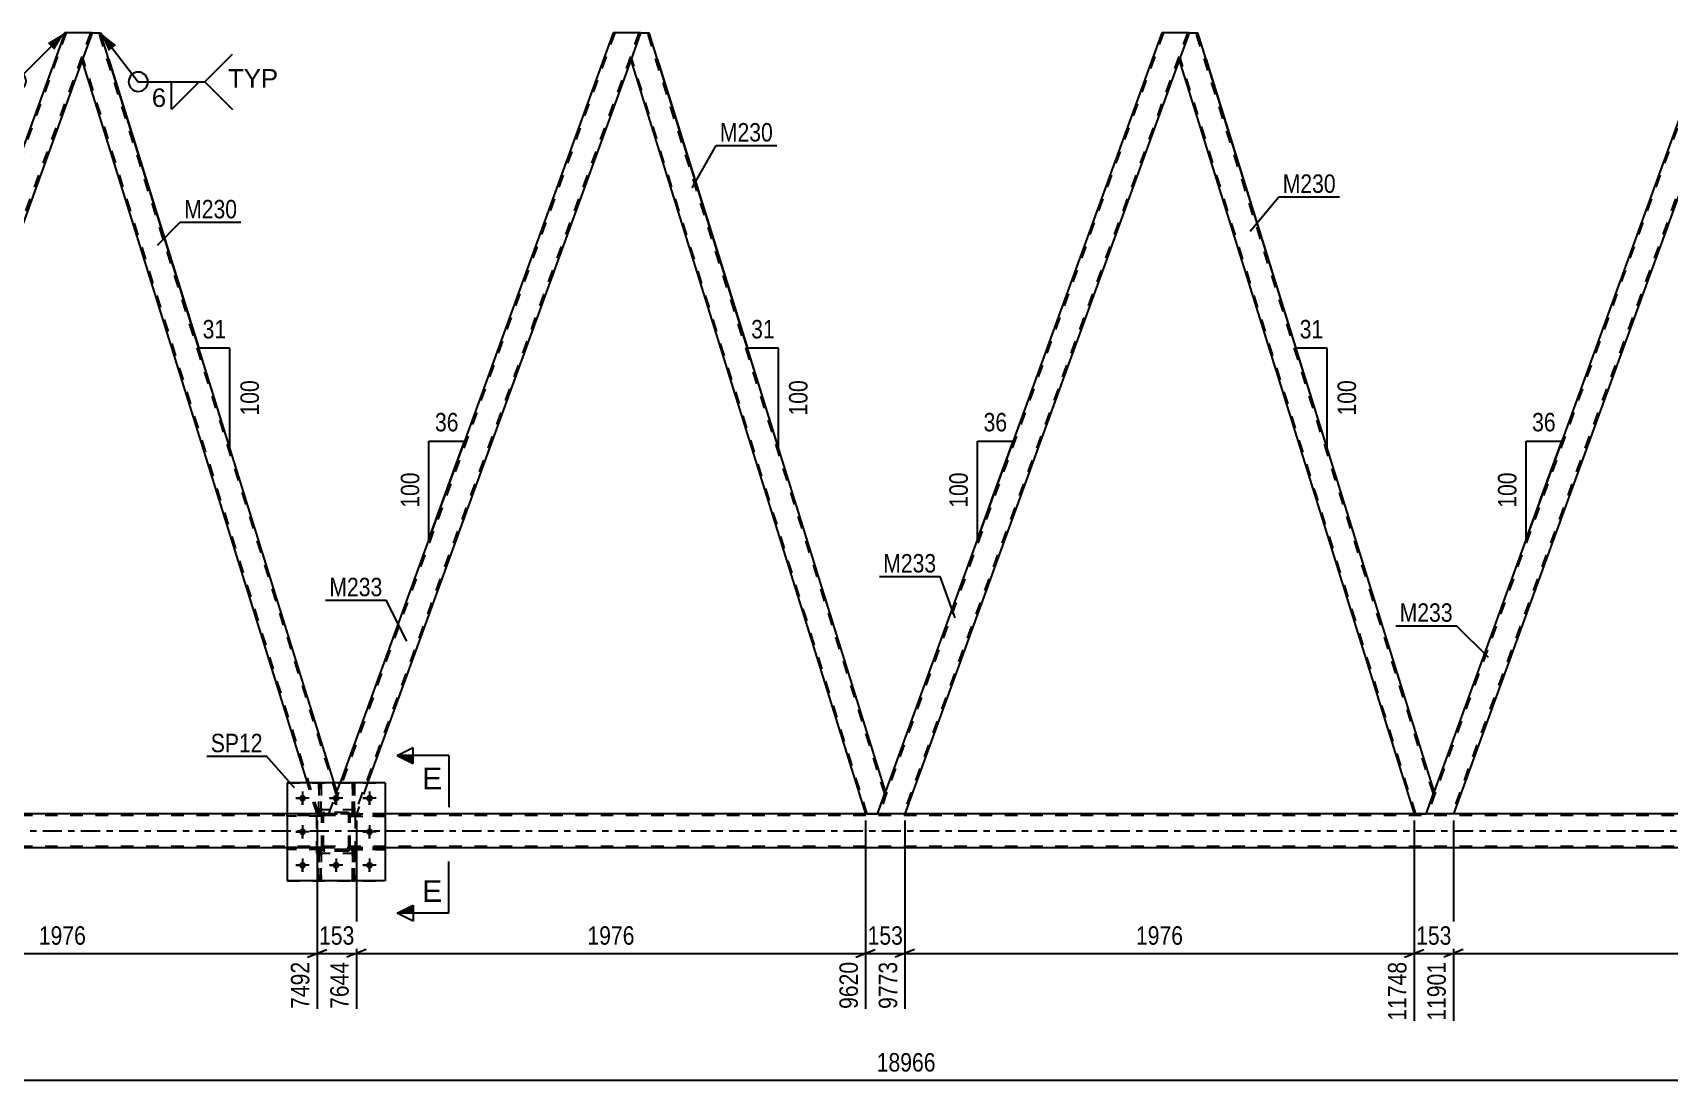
# Model space of a CAD drawing. Header units: millimetres. Extents: x 0 to 841, y 0 to 594.
# Drawn here: x 291.6 to 545.5, y 273.1 to 435.6 of the extents above; entities that cross this region are included whole.
import ezdxf

# ---------------------------------------------------------------- set-up
doc = ezdxf.new("R2010")
doc.units = ezdxf.units.MM
doc.linetypes.add('DXK_LINE_DOT2', pattern=[3.9198, 1.9599, -1.9599])
doc.linetypes.add('DXK_LINE_DOT3', pattern=[5.9187, 2.979, -0.9799, 0.9799, -0.9799])
doc.styles.add('Arial', font='ARIAL.TTF', dxfattribs={"height": 0.2})
doc.styles.add('Arial Narrow', font='ARIALN.TTF', dxfattribs={"height": 0.2})

# ---------------------------------------------------------------- blocks, each defined once
blk = doc.blocks.new('Part-275727060-1414 - 1361')
at = {"color": 2, "linetype": 'Continuous'}
for p, q in [((300.76, 435.64), (299.22, 431.39)), ((300.76, 435.64), (302.08, 435.64)), ((338.36, 319.25), (302.08, 435.64)), ((334.17, 319.25), (299.22, 431.39))]:
    blk.add_line(p, q, dxfattribs=at)
at = {"color": 7, "linetype": 'DXK_LINE_DOT2'}
for p, q in [((338.65, 317.52), (301.83, 435.64)), ((335.93, 314.42), (299.35, 431.76)), ((335.68, 314.42), (334.17, 319.25)), ((337.52, 314.42), (338.78, 317.89)), ((337.52, 314.42), (338.78, 317.89)), ((338.78, 317.89), (338.36, 319.25)), ((335.68, 314.42), (337.52, 314.42)), ((336.18, 314.42), (337.52, 314.42))]:
    blk.add_line(p, q, dxfattribs=at)
blk = doc.blocks.new('Part-275727060-1595 - 1361')
at = {"color": 7, "linetype": 'DXK_LINE_DOT2'}
for p, q in [((331.03, 319.25), (346.23, 319.25)), ((331.03, 319.25), (331.03, 304.05)), ((346.23, 319.25), (346.23, 304.05)), ((331.03, 304.05), (346.23, 304.05))]:
    blk.add_line(p, q, dxfattribs=at)
blk = doc.blocks.new('Part-275727060-1454 - 1361')
at = {"color": 7, "linetype": 'DXK_LINE_DOT2'}
for p, q in [((381.9, 435.64), (337.78, 314.42)), ((385.64, 435.64), (341.52, 314.42)), ((385.9, 435.64), (384.35, 431.39)), ((337.52, 314.42), (339.28, 319.25)), ((343.53, 319.25), (341.78, 314.42)), ((341.78, 314.42), (337.52, 314.42)), ((341.27, 314.42), (338.03, 314.42))]:
    blk.add_line(p, q, dxfattribs=at)
at = {"color": 2, "linetype": 'Continuous'}
for p, q in [((381.64, 435.64), (339.28, 319.25)), ((385.9, 435.64), (381.64, 435.64)), ((384.35, 431.39), (343.53, 319.25))]:
    blk.add_line(p, q, dxfattribs=at)
blk = doc.blocks.new('Part-275727060-1571 - 1361')
at = {"color": 7, "linetype": 'DXK_LINE_DOT2'}
for p, q in [((336.43, 314.41), (331.03, 314.41)), ((331.03, 314.41), (331.03, 314.09)), ((336.43, 314.09), (331.03, 314.09)), ((335.83, 314.09), (335.83, 314.41)), ((336.43, 314.09), (336.43, 314.41))]:
    blk.add_line(p, q, dxfattribs=at)
blk = doc.blocks.new('Part-275727060-1409 - 1361')
at = {"color": 7, "linetype": 'DXK_LINE_DOT2'}
for p, q in [((296.76, 435.64), (252.64, 314.42)), ((300.51, 435.64), (256.39, 314.42)), ((300.76, 435.64), (299.22, 431.39)), ((253.65, 317.89), (252.39, 314.42)), ((256.64, 314.42), (252.39, 314.42)), ((256.13, 314.42), (252.9, 314.42))]:
    blk.add_line(p, q, dxfattribs=at)
at = {"color": 2, "linetype": 'Continuous'}
for p, q in [((296.51, 435.64), (253.65, 317.89)), ((300.76, 435.64), (296.51, 435.64)), ((299.22, 431.39), (256.64, 314.42))]:
    blk.add_line(p, q, dxfattribs=at)
blk = doc.blocks.new('Part-275727060-1419 - 1361')
at = {"color": 2, "linetype": 'Continuous'}
for p, q in [((385.9, 435.64), (384.35, 431.39)), ((385.9, 435.64), (387.22, 435.64)), ((423.92, 317.89), (387.22, 435.64)), ((384.35, 431.39), (420.81, 314.42)), ((422.66, 314.42), (423.92, 317.89))]:
    blk.add_line(p, q, dxfattribs=at)
at = {"color": 7, "linetype": 'DXK_LINE_DOT2'}
for p, q in [((423.78, 317.52), (386.97, 435.64)), ((421.06, 314.42), (384.49, 431.76)), ((422.66, 314.42), (423.92, 317.89)), ((420.81, 314.42), (422.66, 314.42)), ((421.31, 314.42), (422.66, 314.42))]:
    blk.add_line(p, q, dxfattribs=at)
blk = doc.blocks.new('Part-275727060-1424 - 1361')
at = {"color": 2, "linetype": 'Continuous'}
for p, q in [((471.03, 435.64), (469.49, 431.39)), ((471.03, 435.64), (472.35, 435.64)), ((509.05, 317.89), (472.35, 435.64)), ((469.49, 431.39), (505.94, 314.42)), ((507.79, 314.42), (509.05, 317.89))]:
    blk.add_line(p, q, dxfattribs=at)
at = {"color": 7, "linetype": 'DXK_LINE_DOT2'}
for p, q in [((508.92, 317.52), (472.1, 435.64)), ((506.2, 314.42), (469.62, 431.76)), ((507.79, 314.42), (509.05, 317.89)), ((505.94, 314.42), (507.79, 314.42)), ((506.45, 314.42), (507.79, 314.42))]:
    blk.add_line(p, q, dxfattribs=at)
blk = doc.blocks.new('Part-275727060-1429 - 1361')
at = {"color": 7, "linetype": 'DXK_LINE_DOT2'}
for p, q in [((552.17, 435.64), (508.05, 314.42)), ((555.91, 435.64), (511.79, 314.42)), ((556.17, 435.64), (554.62, 431.39)), ((509.05, 317.89), (507.79, 314.42)), ((512.05, 314.42), (507.79, 314.42)), ((511.54, 314.42), (508.3, 314.42))]:
    blk.add_line(p, q, dxfattribs=at)
at = {"color": 2, "linetype": 'Continuous'}
for p, q in [((551.91, 435.64), (509.05, 317.89)), ((556.17, 435.64), (551.91, 435.64)), ((554.62, 431.39), (512.05, 314.42))]:
    blk.add_line(p, q, dxfattribs=at)
blk = doc.blocks.new('Part-275727060-1567 - 1361')
at = {"color": 7, "linetype": 'DXK_LINE_DOT2'}
for p, q in [((335.98, 304.05), (335.98, 308.88)), ((335.98, 308.88), (336.3, 308.88)), ((335.98, 308.28), (336.3, 308.28)), ((336.3, 308.88), (336.3, 304.05)), ((336.3, 304.05), (335.98, 304.05))]:
    blk.add_line(p, q, dxfattribs=at)
blk = doc.blocks.new('Part-275727060-1439 - 1361')
at = {"color": 7, "linetype": 'DXK_LINE_DOT2'}
for p, q in [((467.03, 435.64), (422.91, 314.42)), ((470.78, 435.64), (426.66, 314.42)), ((471.03, 435.64), (469.49, 431.39)), ((423.92, 317.89), (422.66, 314.42)), ((426.91, 314.42), (422.66, 314.42)), ((426.4, 314.42), (423.17, 314.42))]:
    blk.add_line(p, q, dxfattribs=at)
at = {"color": 2, "linetype": 'Continuous'}
for p, q in [((466.78, 435.64), (423.92, 317.89)), ((471.03, 435.64), (466.78, 435.64)), ((469.49, 431.39), (426.91, 314.42))]:
    blk.add_line(p, q, dxfattribs=at)
blk = doc.blocks.new('Part-275727060-1585 - 1361')
at = {"color": 2, "linetype": 'Continuous'}
blk.add_line((341.5, 319.25), (341.18, 319.25), dxfattribs=at)
at = {"color": 7, "linetype": 'DXK_LINE_DOT2'}
for p, q in [((341.18, 319.25), (341.18, 314.4)), ((341.5, 314.4), (341.5, 319.25)), ((341.18, 315), (341.5, 315)), ((341.18, 314.4), (341.5, 314.4))]:
    blk.add_line(p, q, dxfattribs=at)
blk = doc.blocks.new('Part-275727060-1589 - 1361')
at = {"color": 7, "linetype": 'DXK_LINE_DOT2'}
for p, q in [((340.83, 314.09), (340.83, 314.41)), ((340.83, 314.41), (346.23, 314.41)), ((346.23, 314.09), (340.83, 314.09)), ((341.43, 314.09), (341.43, 314.41)), ((346.23, 314.41), (346.23, 314.09))]:
    blk.add_line(p, q, dxfattribs=at)
blk = doc.blocks.new('Part-275727060-1594 - 1361')
at = {"color": 2, "linetype": 'Continuous'}
for p, q in [((346.23, 319.25), (331.03, 319.25)), ((331.03, 319.25), (331.03, 304.05)), ((346.23, 319.25), (346.23, 304.05)), ((346.23, 304.05), (331.03, 304.05))]:
    blk.add_line(p, q, dxfattribs=at)
blk = doc.blocks.new('Part-275727060-1623 - 1361')
at = {"color": 7, "linetype": 'DXK_LINE_DOT2'}
for p, q in [((336.43, 314.17), (336.46, 314.35)), ((336.46, 314.35), (336.43, 314.17)), ((336.43, 309.13), (336.43, 314.17)), ((336.67, 314.17), (336.68, 314.26)), ((336.67, 309.13), (336.67, 314.17)), ((336.68, 314.26), (336.74, 314.34)), ((336.72, 314.61), (336.91, 314.65)), ((336.91, 314.65), (336.72, 314.61)), ((336.74, 314.34), (336.81, 314.39)), ((336.81, 314.39), (336.91, 314.41)), ((340.35, 314.65), (336.91, 314.65)), ((336.91, 314.41), (340.35, 314.41)), ((340.35, 314.65), (340.53, 314.61)), ((340.53, 314.61), (340.35, 314.65)), ((340.35, 314.41), (340.44, 314.39)), ((340.44, 314.39), (340.52, 314.34)), ((340.52, 314.34), (340.57, 314.26)), ((340.57, 314.26), (340.59, 314.17)), ((340.59, 309.13), (340.59, 314.17)), ((340.79, 314.35), (340.83, 314.17)), ((340.83, 314.17), (340.79, 314.35)), ((340.83, 309.13), (340.83, 314.17)), ((336.46, 308.94), (336.43, 309.13)), ((336.43, 309.13), (336.46, 308.94)), ((336.68, 309.03), (336.67, 309.13)), ((336.74, 308.96), (336.68, 309.03)), ((336.91, 308.65), (336.72, 308.68)), ((336.72, 308.68), (336.91, 308.65)), ((336.81, 308.9), (336.74, 308.96)), ((336.91, 308.89), (336.81, 308.9)), ((340.35, 308.89), (336.91, 308.89)), ((340.35, 308.65), (336.91, 308.65)), ((340.44, 308.9), (340.35, 308.89)), ((340.53, 308.68), (340.35, 308.65)), ((340.35, 308.65), (340.53, 308.68)), ((340.52, 308.96), (340.44, 308.9)), ((340.57, 309.03), (340.52, 308.96)), ((340.59, 309.13), (340.57, 309.03)), ((340.83, 309.13), (340.79, 308.94)), ((340.79, 308.94), (340.83, 309.13))]:
    blk.add_line(p, q, dxfattribs=at)
at = {"color": 7, "linetype": 'DXK_LINE_DOT3'}
blk.add_line((338.63, 311.65), (338.63, 311.65), dxfattribs=at)
at = {"color": 7, "linetype": 'DXK_LINE_DOT2'}
for centre, start, end in [((336.91, 314.17), 112.5, 157.5), ((336.91, 314.17), 112.5, 157.5), ((340.35, 314.17), 22.5, 67.5), ((340.35, 314.17), 22.5, 67.5), ((336.91, 309.13), 202.5, 247.5), ((336.91, 309.13), 202.5, 247.5), ((340.35, 309.13), 292.5, 337.5), ((340.35, 309.13), 292.5, 337.5)]:
    blk.add_arc(centre, 0.48, start, end, dxfattribs=at)
blk = doc.blocks.new('Part-275727060-1572 - 1361')
at = {"color": 7, "linetype": 'DXK_LINE_DOT2'}
for p, q in [((346.23, 309.21), (340.83, 309.21)), ((340.83, 309.21), (340.83, 308.89)), ((340.83, 308.89), (346.23, 308.89)), ((341.43, 308.89), (341.43, 309.21)), ((346.23, 308.89), (346.23, 309.21))]:
    blk.add_line(p, q, dxfattribs=at)
blk = doc.blocks.new('Part-275727060-1573 - 1361')
at = {"color": 7, "linetype": 'DXK_LINE_DOT2'}
for p, q in [((346.23, 314.41), (340.83, 314.41)), ((340.83, 314.41), (340.83, 314.09)), ((340.83, 314.09), (346.23, 314.09)), ((341.43, 314.09), (341.43, 314.41)), ((346.23, 314.09), (346.23, 314.41))]:
    blk.add_line(p, q, dxfattribs=at)
blk = doc.blocks.new('Part-275727060-1579 - 1361')
at = {"color": 7, "linetype": 'DXK_LINE_DOT2'}
for p, q in [((341.5, 308.88), (341.18, 308.88)), ((341.18, 308.88), (341.18, 304.05)), ((341.18, 308.28), (341.5, 308.28)), ((341.5, 304.05), (341.5, 308.88)), ((341.18, 304.05), (341.5, 304.05))]:
    blk.add_line(p, q, dxfattribs=at)
blk = doc.blocks.new('Part-275727060-1586 - 1361')
at = {"color": 7, "linetype": 'DXK_LINE_DOT2'}
for p, q in [((336.43, 309.21), (331.03, 309.21)), ((331.03, 308.89), (331.03, 309.21)), ((336.43, 308.89), (331.03, 308.89)), ((335.83, 308.89), (335.83, 309.21)), ((336.43, 309.21), (336.43, 308.89))]:
    blk.add_line(p, q, dxfattribs=at)
blk = doc.blocks.new('Part-275727060-1587 - 1361')
at = {"color": 7, "linetype": 'DXK_LINE_DOT2'}
for p, q in [((336.43, 314.41), (331.03, 314.41)), ((331.03, 314.09), (331.03, 314.41)), ((336.43, 314.09), (331.03, 314.09)), ((335.83, 314.09), (335.83, 314.41)), ((336.43, 314.41), (336.43, 314.09))]:
    blk.add_line(p, q, dxfattribs=at)
blk = doc.blocks.new('Part-275727060-1588 - 1361')
at = {"color": 7, "linetype": 'DXK_LINE_DOT2'}
for p, q in [((340.83, 308.89), (340.83, 309.21)), ((340.83, 309.21), (346.23, 309.21)), ((346.23, 308.89), (340.83, 308.89)), ((341.43, 308.89), (341.43, 309.21)), ((346.23, 309.21), (346.23, 308.89))]:
    blk.add_line(p, q, dxfattribs=at)
blk = doc.blocks.new('Part-275727060-1607 - 1361')
at = {"color": 7, "linetype": 'DXK_LINE_DOT2'}
for p, q in [((336.43, 309.21), (331.03, 309.21)), ((331.03, 309.21), (331.03, 308.89)), ((336.43, 308.89), (331.03, 308.89)), ((335.83, 308.89), (335.83, 309.21)), ((336.43, 308.89), (336.43, 309.21))]:
    blk.add_line(p, q, dxfattribs=at)
blk = doc.blocks.new('Part-275727060-1610 - 1361')
at = {"color": 7, "linetype": 'DXK_LINE_DOT2'}
for p, q in [((341.18, 314.4), (341.18, 319.25)), ((341.18, 319.25), (341.5, 319.25)), ((341.5, 319.25), (341.5, 314.4)), ((341.18, 315), (341.5, 315)), ((341.5, 314.4), (341.18, 314.4))]:
    blk.add_line(p, q, dxfattribs=at)
blk = doc.blocks.new('Part-275727060-1616 - 1361')
at = {"color": 7, "linetype": 'DXK_LINE_DOT2'}
for p, q in [((341.18, 304.05), (341.18, 308.88)), ((341.18, 308.88), (341.5, 308.88)), ((341.18, 308.28), (341.5, 308.28)), ((341.5, 308.88), (341.5, 304.05)), ((341.5, 304.05), (341.18, 304.05))]:
    blk.add_line(p, q, dxfattribs=at)
blk = doc.blocks.new('Part-275727060-1620 - 1361')
at = {"color": 7, "linetype": 'DXK_LINE_DOT2'}
for p, q in [((336.43, 314.17), (336.46, 314.35)), ((336.46, 314.35), (336.43, 314.17)), ((336.43, 309.13), (336.43, 314.17)), ((336.67, 314.17), (336.68, 314.26)), ((336.67, 309.13), (336.67, 314.17)), ((336.68, 314.26), (336.74, 314.34)), ((336.72, 314.61), (336.91, 314.65)), ((336.91, 314.65), (336.72, 314.61)), ((336.74, 314.34), (336.81, 314.39)), ((336.81, 314.39), (336.91, 314.41)), ((340.35, 314.65), (336.91, 314.65)), ((336.91, 314.41), (340.35, 314.41)), ((340.35, 314.65), (340.53, 314.61)), ((340.53, 314.61), (340.35, 314.65)), ((340.35, 314.41), (340.44, 314.39)), ((340.44, 314.39), (340.52, 314.34)), ((340.52, 314.34), (340.57, 314.26)), ((340.57, 314.26), (340.59, 314.17)), ((340.59, 309.13), (340.59, 314.17)), ((340.79, 314.35), (340.83, 314.17)), ((340.83, 314.17), (340.79, 314.35)), ((340.83, 309.13), (340.83, 314.17)), ((336.46, 308.94), (336.43, 309.13)), ((336.43, 309.13), (336.46, 308.94)), ((336.68, 309.03), (336.67, 309.13)), ((336.74, 308.96), (336.68, 309.03)), ((336.91, 308.65), (336.72, 308.68)), ((336.72, 308.68), (336.91, 308.65)), ((336.81, 308.9), (336.74, 308.96)), ((336.91, 308.89), (336.81, 308.9)), ((340.35, 308.89), (336.91, 308.89)), ((340.35, 308.65), (336.91, 308.65)), ((340.44, 308.9), (340.35, 308.89)), ((340.53, 308.68), (340.35, 308.65)), ((340.35, 308.65), (340.53, 308.68)), ((340.52, 308.96), (340.44, 308.9)), ((340.57, 309.03), (340.52, 308.96)), ((340.59, 309.13), (340.57, 309.03)), ((340.83, 309.13), (340.79, 308.94)), ((340.79, 308.94), (340.83, 309.13))]:
    blk.add_line(p, q, dxfattribs=at)
at = {"color": 7, "linetype": 'DXK_LINE_DOT3'}
blk.add_line((338.63, 311.65), (338.63, 311.65), dxfattribs=at)
at = {"color": 7, "linetype": 'DXK_LINE_DOT2'}
for centre, start, end in [((336.91, 314.17), 112.5, 157.5), ((336.91, 314.17), 112.5, 157.5), ((340.35, 314.17), 22.5, 67.5), ((340.35, 314.17), 22.5, 67.5), ((336.91, 309.13), 202.5, 247.5), ((336.91, 309.13), 202.5, 247.5), ((340.35, 309.13), 292.5, 337.5), ((340.35, 309.13), 292.5, 337.5)]:
    blk.add_arc(centre, 0.48, start, end, dxfattribs=at)
blk = doc.blocks.new('Part-275727060-1621 - 1361')
at = {"color": 7, "linetype": 'DXK_LINE_DOT2'}
for p, q in [((341.63, 315.05), (335.63, 315.05)), ((335.63, 308.25), (335.63, 315.05)), ((341.63, 308.25), (341.63, 315.05)), ((341.63, 308.25), (335.63, 308.25))]:
    blk.add_line(p, q, dxfattribs=at)
blk = doc.blocks.new('Part-275727060-1622 - 1361')
at = {"color": 7, "linetype": 'DXK_LINE_DOT2'}
for p, q in [((341.63, 315.05), (335.63, 315.05)), ((335.63, 308.25), (335.63, 315.05)), ((341.63, 308.25), (341.63, 315.05)), ((341.63, 308.25), (335.63, 308.25))]:
    blk.add_line(p, q, dxfattribs=at)
blk = doc.blocks.new('Part-275727060-1675 - 1361')
at = {"color": 2, "linetype": 'Continuous'}
blk.add_line((336.3, 319.25), (335.98, 319.25), dxfattribs=at)
at = {"color": 7, "linetype": 'DXK_LINE_DOT2'}
for p, q in [((335.98, 319.25), (335.98, 314.4)), ((336.3, 314.4), (336.3, 319.25)), ((335.98, 315), (336.3, 315)), ((335.98, 314.4), (336.3, 314.4))]:
    blk.add_line(p, q, dxfattribs=at)
blk = doc.blocks.new('Part-275727060-1681 - 1361')
at = {"color": 7, "linetype": 'DXK_LINE_DOT2'}
for p, q in [((336.3, 308.88), (335.98, 308.88)), ((335.98, 308.88), (335.98, 304.05)), ((335.98, 308.28), (336.3, 308.28)), ((336.3, 304.05), (336.3, 308.88)), ((335.98, 304.05), (336.3, 304.05))]:
    blk.add_line(p, q, dxfattribs=at)
blk = doc.blocks.new('Part-275727060-1699 - 1361')
at = {"color": 7, "linetype": 'DXK_LINE_DOT2'}
for p, q in [((335.98, 314.4), (335.98, 319.25)), ((335.98, 319.25), (336.3, 319.25)), ((336.3, 319.25), (336.3, 314.4)), ((335.98, 315), (336.3, 315)), ((336.3, 314.4), (335.98, 314.4))]:
    blk.add_line(p, q, dxfattribs=at)
blk = doc.blocks.new('Bolt-275727060-1719 - 1361')
at = {"color": 1, "linetype": 'Continuous'}
for p, q in [((333.43, 317.89), (333.43, 317.19)), ((338.63, 317.89), (338.63, 317.19)), ((343.83, 317.89), (343.83, 317.19)), ((332.39, 316.85), (333.08, 316.85)), ((333.43, 315.81), (333.43, 316.5)), ((334.47, 316.85), (333.77, 316.85)), ((337.59, 316.85), (338.28, 316.85)), ((338.63, 315.81), (338.63, 316.5)), ((339.67, 316.85), (338.97, 316.85)), ((342.79, 316.85), (343.48, 316.85)), ((343.83, 315.81), (343.83, 316.5)), ((344.87, 316.85), (344.17, 316.85)), ((333.43, 312.69), (333.43, 311.99)), ((343.83, 312.69), (343.83, 311.99)), ((332.39, 311.65), (333.08, 311.65)), ((333.43, 310.61), (333.43, 311.3)), ((334.47, 311.65), (333.77, 311.65)), ((342.79, 311.65), (343.48, 311.65)), ((343.83, 310.61), (343.83, 311.3)), ((344.87, 311.65), (344.17, 311.65)), ((333.43, 307.49), (333.43, 306.79)), ((338.63, 307.49), (338.63, 306.79)), ((343.83, 307.49), (343.83, 306.79)), ((332.39, 306.45), (333.08, 306.45)), ((333.43, 305.41), (333.43, 306.1)), ((334.47, 306.45), (333.77, 306.45)), ((337.59, 306.45), (338.28, 306.45)), ((338.63, 305.41), (338.63, 306.1)), ((339.67, 306.45), (338.97, 306.45)), ((342.79, 306.45), (343.48, 306.45)), ((343.83, 305.41), (343.83, 306.1)), ((344.87, 306.45), (344.17, 306.45))]:
    blk.add_line(p, q, dxfattribs=at)
blk = doc.blocks.new('Bolt-275727060-1720 - 1361')
at = {"linetype": 'Continuous'}
for points in [[(333.95, 316.85, -1), (332.91, 316.85, -1)], [(339.15, 316.85, -1), (338.11, 316.85, -1)], [(344.35, 316.85, -1), (343.31, 316.85, -1)], [(333.95, 311.65, -1), (332.91, 311.65, -1)], [(344.35, 311.65, -1), (343.31, 311.65, -1)], [(333.95, 306.45, -1), (332.91, 306.45, -1)], [(339.15, 306.45, -1), (338.11, 306.45, -1)], [(344.35, 306.45, -1), (343.31, 306.45, -1)]]:
    blk.add_hatch(color=1, dxfattribs=at).paths.add_polyline_path(points)
at = {"color": 1, "linetype": 'Continuous'}
for p, q in [((333.43, 317.89), (333.43, 315.81)), ((338.63, 317.89), (338.63, 315.81)), ((343.83, 317.89), (343.83, 315.81)), ((334.47, 316.85), (332.39, 316.85)), ((339.67, 316.85), (337.59, 316.85)), ((344.87, 316.85), (342.79, 316.85)), ((333.43, 312.69), (333.43, 310.61)), ((343.83, 312.69), (343.83, 310.61)), ((334.47, 311.65), (332.39, 311.65)), ((344.87, 311.65), (342.79, 311.65)), ((333.43, 307.49), (333.43, 305.41)), ((338.63, 307.49), (338.63, 305.41)), ((343.83, 307.49), (343.83, 305.41)), ((334.47, 306.45), (332.39, 306.45)), ((339.67, 306.45), (337.59, 306.45)), ((344.87, 306.45), (342.79, 306.45))]:
    blk.add_line(p, q, dxfattribs=at)
blk = doc.blocks.new('Part-275727060-1783 - 1361')
at = {"color": 7, "linetype": 'DXK_LINE_DOT2'}
for p, q in [((734.44, 314.18), (74.12, 314.18)), ((346.23, 314.42), (331.03, 314.42)), ((734.44, 309.38), (74.12, 309.38)), ((346.23, 309.14), (331.03, 309.14))]:
    blk.add_line(p, q, dxfattribs=at)
at = {"color": 2, "linetype": 'Continuous'}
for p, q in [((331.03, 314.42), (175.96, 314.42)), ((586.44, 314.42), (346.23, 314.42)), ((331.03, 309.14), (175.96, 309.14)), ((586.44, 309.14), (346.23, 309.14))]:
    blk.add_line(p, q, dxfattribs=at)
at = {"color": 7, "linetype": 'DXK_LINE_DOT3'}
blk.add_line((74.12, 311.78), (734.44, 311.78), dxfattribs=at)
blk = doc.blocks.new('StraightDimension-275727060-2425 - 1361')
at = {"color": 7, "linetype": 'Continuous'}
for p, q in [((512.05, 313.42), (512.05, 282.33)), ((591.08, 313.42), (591.08, 282.33)), ((513.55, 293.37), (510.55, 292.17)), ((512.05, 292.77), (591.08, 292.77)), ((589.58, 292.17), (592.58, 293.37))]:
    blk.add_line(p, q, dxfattribs=at)
at = {"color": 0}
blk.add_wipeout([(555.82, 293.52), (555.82, 297.72), (547.31, 297.72), (547.31, 293.52)], dxfattribs=at)
at = {"color": 0, "linetype": 'Continuous'}
blk.add_wipeout([(590.48, 292.07), (586.28, 292.07), (586.28, 281.73), (590.48, 281.73)], dxfattribs=at)
at = {"color": 3, "style": 'Arial Narrow'}
blk.add_text('1976', height=2.863, dxfattribs=at).set_placement((547.91, 294.12))
at = {"color": 3, "linetype": 'Continuous', "style": 'Arial Narrow'}
blk.add_text('13877', height=2.863, rotation=90.0002, dxfattribs=at).set_placement((589.88, 282.33))
blk = doc.blocks.new('StraightDimension-275727060-3080 - 1361')
at = {"color": 7, "linetype": 'Continuous'}
blk.add_line((64.86, 273.09), (789.37, 273.09), dxfattribs=at)
at = {"color": 0}
blk.add_wipeout([(432.28, 273.84), (432.28, 278.04), (421.94, 278.04), (421.94, 273.84)], dxfattribs=at)
at = {"color": 3, "style": 'Arial Narrow'}
blk.add_text('18966', height=2.863, dxfattribs=at).set_placement((422.54, 274.44))
blk = doc.blocks.new('AngleDimension-275727060-2745 - 1361')
at = {"color": 7, "linetype": 'Continuous'}
for p, q in [((388.51, 431.49), (402.47, 386.71)), ((407.29, 386.71), (402.47, 386.71)), ((407.29, 371.25), (402.47, 386.71)), ((407.29, 371.25), (407.29, 386.71))]:
    blk.add_line(p, q, dxfattribs=at)
at = {"color": 0}
for points in [[(407.31, 387.61), (407.31, 391.81), (402.45, 391.81), (402.45, 387.61)], [(412.39, 382.32), (408.19, 382.32), (408.19, 375.64), (412.39, 375.64)]]:
    blk.add_wipeout(points, dxfattribs=at)
at = {"color": 3, "style": 'Arial Narrow'}
blk.add_text('31', height=2.863, dxfattribs=at).set_placement((403.05, 388.21))
blk.add_text('100', height=2.863, rotation=90.0002, dxfattribs=at).set_placement((411.79, 376.24))
blk = doc.blocks.new('StraightDimension-275727060-2497 - 1361')
at = {"color": 7, "linetype": 'Continuous'}
for p, q in [((420.81, 313.42), (420.81, 284.16)), ((426.91, 313.42), (426.91, 284.16)), ((419.31, 292.17), (422.31, 293.37)), ((420.81, 292.77), (426.91, 292.77)), ((428.41, 293.37), (425.41, 292.17))]:
    blk.add_line(p, q, dxfattribs=at)
at = {"color": 0}
blk.add_wipeout([(427.2, 293.52), (427.2, 297.72), (420.52, 297.72), (420.52, 293.52)], dxfattribs=at)
at = {"color": 0, "linetype": 'Continuous'}
blk.add_wipeout([(426.31, 292.07), (422.11, 292.07), (422.11, 283.56), (426.31, 283.56)], dxfattribs=at)
at = {"color": 3, "style": 'Arial Narrow'}
blk.add_text('153', height=2.863, dxfattribs=at).set_placement((421.12, 294.12))
at = {"color": 3, "linetype": 'Continuous', "style": 'Arial Narrow'}
blk.add_text('9773', height=2.863, rotation=90.0002, dxfattribs=at).set_placement((425.71, 284.16))
blk = doc.blocks.new('StraightDimension-275727060-2449 - 1361')
at = {"color": 7, "linetype": 'Continuous'}
for p, q in [((505.94, 313.42), (505.94, 282.33)), ((512.05, 313.42), (512.05, 282.33)), ((504.44, 292.17), (507.44, 293.37)), ((505.94, 292.77), (512.05, 292.77)), ((513.55, 293.37), (510.55, 292.17))]:
    blk.add_line(p, q, dxfattribs=at)
at = {"color": 0}
blk.add_wipeout([(512.34, 293.52), (512.34, 297.72), (505.65, 297.72), (505.65, 293.52)], dxfattribs=at)
at = {"color": 0, "linetype": 'Continuous'}
blk.add_wipeout([(511.45, 292.07), (507.25, 292.07), (507.25, 281.73), (511.45, 281.73)], dxfattribs=at)
at = {"color": 3, "style": 'Arial Narrow'}
blk.add_text('153', height=2.863, dxfattribs=at).set_placement((506.25, 294.12))
at = {"color": 3, "linetype": 'Continuous', "style": 'Arial Narrow'}
blk.add_text('11901', height=2.863, rotation=90.0002, dxfattribs=at).set_placement((510.85, 282.33))
blk = doc.blocks.new('StraightDimension-275727060-2473 - 1361')
at = {"color": 7, "linetype": 'Continuous'}
for p, q in [((426.91, 313.42), (426.91, 284.16)), ((505.94, 313.42), (505.94, 282.33)), ((428.41, 293.37), (425.41, 292.17)), ((426.91, 292.77), (505.94, 292.77)), ((504.44, 292.17), (507.44, 293.37))]:
    blk.add_line(p, q, dxfattribs=at)
at = {"color": 0}
blk.add_wipeout([(470.68, 293.52), (470.68, 297.72), (462.17, 297.72), (462.17, 293.52)], dxfattribs=at)
at = {"color": 0, "linetype": 'Continuous'}
blk.add_wipeout([(505.34, 292.07), (501.14, 292.07), (501.14, 281.73), (505.34, 281.73)], dxfattribs=at)
at = {"color": 3, "style": 'Arial Narrow'}
blk.add_text('1976', height=2.863, dxfattribs=at).set_placement((462.77, 294.12))
at = {"color": 3, "linetype": 'Continuous', "style": 'Arial Narrow'}
blk.add_text('11748', height=2.863, rotation=90.0002, dxfattribs=at).set_placement((504.74, 282.33))
blk = doc.blocks.new('AngleDimension-275727060-2778 - 1361')
at = {"color": 7, "linetype": 'Continuous'}
for p, q in [((523.31, 372.28), (528.85, 372.28)), ((523.31, 357.06), (528.85, 372.28)), ((523.31, 357.06), (523.31, 372.28)), ((525.45, 362.94), (528.85, 372.28))]:
    blk.add_line(p, q, dxfattribs=at)
at = {"color": 0}
for points in [[(528.51, 373.18), (528.51, 377.38), (523.65, 377.38), (523.65, 373.18)], [(522.41, 368.01), (518.21, 368.01), (518.21, 361.33), (522.41, 361.33)]]:
    blk.add_wipeout(points, dxfattribs=at)
at = {"color": 3, "style": 'Arial Narrow'}
blk.add_text('36', height=2.863, dxfattribs=at).set_placement((524.25, 373.78))
blk.add_text('100', height=2.863, rotation=90.0002, dxfattribs=at).set_placement((521.81, 361.93))
blk = doc.blocks.new('AngleDimension-275727060-2800 - 1361')
at = {"color": 7, "linetype": 'Continuous'}
for p, q in [((353.04, 372.28), (358.58, 372.28)), ((353.04, 357.06), (358.58, 372.28)), ((353.04, 357.06), (353.04, 372.28)), ((355.18, 362.94), (358.58, 372.28))]:
    blk.add_line(p, q, dxfattribs=at)
at = {"color": 0}
for points in [[(358.24, 373.18), (358.24, 377.38), (353.38, 377.38), (353.38, 373.18)], [(352.14, 368.01), (347.94, 368.01), (347.94, 361.33), (352.14, 361.33)]]:
    blk.add_wipeout(points, dxfattribs=at)
at = {"color": 3, "style": 'Arial Narrow'}
blk.add_text('36', height=2.863, dxfattribs=at).set_placement((353.98, 373.78))
blk.add_text('100', height=2.863, rotation=90.0002, dxfattribs=at).set_placement((351.54, 361.93))
blk = doc.blocks.new('AngleDimension-275727060-1879 - 1361')
at = {"color": 7, "linetype": 'Continuous'}
for p, q in [((473.64, 431.49), (487.6, 386.71)), ((492.42, 386.71), (487.6, 386.71)), ((492.42, 371.25), (487.6, 386.71)), ((492.42, 371.25), (492.42, 386.71))]:
    blk.add_line(p, q, dxfattribs=at)
at = {"color": 0}
for points in [[(492.44, 387.61), (492.44, 391.81), (487.58, 391.81), (487.58, 387.61)], [(497.52, 382.32), (493.32, 382.32), (493.32, 375.64), (497.52, 375.64)]]:
    blk.add_wipeout(points, dxfattribs=at)
at = {"color": 3, "style": 'Arial Narrow'}
blk.add_text('31', height=2.863, dxfattribs=at).set_placement((488.18, 388.21))
blk.add_text('100', height=2.863, rotation=90.0002, dxfattribs=at).set_placement((496.92, 376.24))
blk = doc.blocks.new('AngleDimension-275727060-1893 - 1361')
at = {"color": 7, "linetype": 'Continuous'}
for p, q in [((303.38, 431.49), (317.33, 386.71)), ((322.15, 386.71), (317.33, 386.71)), ((322.15, 371.25), (317.33, 386.71)), ((322.15, 371.25), (322.15, 386.71))]:
    blk.add_line(p, q, dxfattribs=at)
at = {"color": 0}
for points in [[(322.17, 387.61), (322.17, 391.81), (317.32, 391.81), (317.32, 387.61)], [(327.25, 382.32), (323.05, 382.32), (323.05, 375.64), (327.25, 375.64)]]:
    blk.add_wipeout(points, dxfattribs=at)
at = {"color": 3, "style": 'Arial Narrow'}
blk.add_text('31', height=2.863, dxfattribs=at).set_placement((317.92, 388.21))
blk.add_text('100', height=2.863, rotation=90.0002, dxfattribs=at).set_placement((326.65, 376.24))
blk = doc.blocks.new('StraightDimension-275727060-2521 - 1361')
at = {"color": 7, "linetype": 'Continuous'}
for p, q in [((341.78, 313.42), (341.78, 284.16)), ((420.81, 313.42), (420.81, 284.16)), ((343.28, 293.37), (340.28, 292.17)), ((341.78, 292.77), (420.81, 292.77)), ((419.31, 292.17), (422.31, 293.37))]:
    blk.add_line(p, q, dxfattribs=at)
at = {"color": 0}
blk.add_wipeout([(385.55, 293.52), (385.55, 297.72), (377.04, 297.72), (377.04, 293.52)], dxfattribs=at)
at = {"color": 0, "linetype": 'Continuous'}
blk.add_wipeout([(420.21, 292.07), (416.01, 292.07), (416.01, 283.56), (420.21, 283.56)], dxfattribs=at)
at = {"color": 3, "style": 'Arial Narrow'}
blk.add_text('1976', height=2.863, dxfattribs=at).set_placement((377.64, 294.12))
at = {"color": 3, "linetype": 'Continuous', "style": 'Arial Narrow'}
blk.add_text('9620', height=2.863, rotation=90.0002, dxfattribs=at).set_placement((419.61, 284.16))
blk = doc.blocks.new('StraightDimension-275727060-2545 - 1361')
at = {"color": 7, "linetype": 'Continuous'}
for p, q in [((335.68, 313.42), (335.68, 284.16)), ((341.78, 313.42), (341.78, 284.16)), ((334.18, 292.17), (337.18, 293.37)), ((335.68, 292.77), (341.78, 292.77)), ((343.28, 293.37), (340.28, 292.17))]:
    blk.add_line(p, q, dxfattribs=at)
at = {"color": 0}
blk.add_wipeout([(342.07, 293.52), (342.07, 297.72), (335.39, 297.72), (335.39, 293.52)], dxfattribs=at)
at = {"color": 0, "linetype": 'Continuous'}
blk.add_wipeout([(341.18, 292.07), (336.98, 292.07), (336.98, 283.56), (341.18, 283.56)], dxfattribs=at)
at = {"color": 3, "style": 'Arial Narrow'}
blk.add_text('153', height=2.863, dxfattribs=at).set_placement((335.99, 294.12))
at = {"color": 3, "linetype": 'Continuous', "style": 'Arial Narrow'}
blk.add_text('7644', height=2.863, rotation=90.0002, dxfattribs=at).set_placement((340.58, 284.16))
blk = doc.blocks.new('StraightDimension-275727060-2569 - 1361')
at = {"color": 7, "linetype": 'Continuous'}
for p, q in [((256.64, 313.42), (256.64, 284.16)), ((335.68, 313.42), (335.68, 284.16)), ((258.14, 293.37), (255.14, 292.17)), ((256.64, 292.77), (335.68, 292.77)), ((334.18, 292.17), (337.18, 293.37))]:
    blk.add_line(p, q, dxfattribs=at)
at = {"color": 0}
blk.add_wipeout([(300.42, 293.52), (300.42, 297.72), (291.9, 297.72), (291.9, 293.52)], dxfattribs=at)
at = {"color": 0, "linetype": 'Continuous'}
blk.add_wipeout([(335.08, 292.07), (330.88, 292.07), (330.88, 283.56), (335.08, 283.56)], dxfattribs=at)
at = {"color": 3, "style": 'Arial Narrow'}
blk.add_text('1976', height=2.863, dxfattribs=at).set_placement((292.5, 294.12))
at = {"color": 3, "linetype": 'Continuous', "style": 'Arial Narrow'}
blk.add_text('7492', height=2.863, rotation=90.0002, dxfattribs=at).set_placement((334.48, 284.16))
blk = doc.blocks.new('AngleDimension-275727060-2789 - 1361')
at = {"color": 7, "linetype": 'Continuous'}
for p, q in [((438.17, 372.28), (443.71, 372.28)), ((438.17, 357.06), (443.71, 372.28)), ((438.17, 357.06), (438.17, 372.28)), ((440.31, 362.94), (443.71, 372.28))]:
    blk.add_line(p, q, dxfattribs=at)
at = {"color": 0}
for points in [[(443.37, 373.18), (443.37, 377.38), (438.52, 377.38), (438.52, 373.18)], [(437.27, 368.01), (433.07, 368.01), (433.07, 361.33), (437.27, 361.33)]]:
    blk.add_wipeout(points, dxfattribs=at)
at = {"color": 3, "style": 'Arial Narrow'}
blk.add_text('36', height=2.863, dxfattribs=at).set_placement((439.12, 373.78))
blk.add_text('100', height=2.863, rotation=90.0002, dxfattribs=at).set_placement((436.67, 361.93))
blk = doc.blocks.new('Mark-275727060-1420 - 1361')
at = {"color": 0}
blk.add_wipeout([(493.77, 410.79), (493.77, 413.79), (485.55, 413.79), (485.55, 410.79)], dxfattribs=at)
blk.add_wipeout([(493.77, 410.79), (493.77, 413.79), (485.55, 413.79), (485.55, 410.79)], dxfattribs=at)
at = {"color": 30, "linetype": 'Continuous'}
for p, q in [((480.47, 404.86), (484.95, 410.19)), ((484.95, 410.19), (494.37, 410.19))]:
    blk.add_line(p, q, dxfattribs=at)
at = {"color": 3, "style": 'Arial Narrow'}
blk.add_text('M230', height=2.863, dxfattribs=at).set_placement((485.55, 410.79))
blk = doc.blocks.new('Mark-275727060-1410 - 1361')
at = {"color": 0}
blk.add_wipeout([(323.27, 406.84), (323.27, 409.84), (315.05, 409.84), (315.05, 406.84)], dxfattribs=at)
blk.add_wipeout([(323.27, 406.84), (323.27, 409.84), (315.05, 409.84), (315.05, 406.84)], dxfattribs=at)
at = {"color": 30, "linetype": 'Continuous'}
for p, q in [((310.92, 402.7), (314.45, 406.24)), ((314.45, 406.24), (323.87, 406.24))]:
    blk.add_line(p, q, dxfattribs=at)
at = {"color": 3, "style": 'Arial Narrow'}
blk.add_text('M230', height=2.863, dxfattribs=at).set_placement((315.05, 406.84))
blk = doc.blocks.new('SectionMark-275727060-3170 - 1361')
at = {"linetype": 'Continuous'}
for points in [[(350.61, 323.49), (350.61, 322.24), (348.11, 323.49)], [(350.61, 300.27), (350.61, 299.02), (348.11, 299.02)]]:
    blk.add_hatch(color=6, dxfattribs=at).paths.add_polyline_path(points)
at = {"color": 6, "linetype": 'Continuous'}
for p, q in [((348.11, 323.49), (350.61, 324.74)), ((356.11, 323.49), (348.11, 323.49)), ((348.11, 323.49), (350.61, 322.24)), ((350.61, 322.24), (350.61, 324.74)), ((348.11, 299.02), (350.61, 300.27)), ((350.61, 300.27), (350.61, 297.77)), ((356.11, 299.02), (348.11, 299.02)), ((350.61, 297.77), (348.11, 299.02))]:
    blk.add_line(p, q, dxfattribs=at)
at = {"color": 0, "linetype": 'Continuous'}
for points in [[(355.11, 318.24), (355.11, 321.74), (352, 321.74), (352, 318.24)], [(355.11, 300.77), (355.11, 304.27), (352, 304.27), (352, 300.77)]]:
    blk.add_wipeout(points, dxfattribs=at)
at = {"color": 6, "linetype": 'Continuous'}
for p, q in [((356.11, 323.49), (356.11, 315.49)), ((356.11, 299.02), (356.11, 307.02))]:
    blk.add_line(p, q, dxfattribs=at)
at = {"color": 3, "linetype": 'Continuous', "style": 'Arial'}
for p in [(352, 318.24), (352, 300.77)]:
    blk.add_text('E', height=3.34, dxfattribs=at).set_placement(p)
blk = doc.blocks.new('Mark-275727060-1415 - 1361')
at = {"color": 0}
blk.add_wipeout([(406.42, 418.76), (406.42, 421.76), (398.2, 421.76), (398.2, 418.76)], dxfattribs=at)
blk.add_wipeout([(406.42, 418.76), (406.42, 421.76), (398.2, 421.76), (398.2, 418.76)], dxfattribs=at)
at = {"color": 30, "linetype": 'Continuous'}
for p, q in [((393.87, 411.58), (397.6, 418.16)), ((397.6, 418.16), (407.02, 418.16))]:
    blk.add_line(p, q, dxfattribs=at)
at = {"color": 3, "style": 'Arial Narrow'}
blk.add_text('M230', height=2.863, dxfattribs=at).set_placement((398.2, 418.76))
blk = doc.blocks.new('Mark-275727060-1425 - 1361')
at = {"color": 0}
blk.add_wipeout([(511.93, 344.23), (511.93, 347.23), (503.7, 347.23), (503.7, 344.23)], dxfattribs=at)
blk.add_wipeout([(511.93, 344.23), (511.93, 347.23), (503.7, 347.23), (503.7, 344.23)], dxfattribs=at)
at = {"color": 30, "linetype": 'Continuous'}
for p in [(503.1, 343.63), (517.48, 338.68)]:
    blk.add_line(p, (512.53, 343.63), dxfattribs=at)
at = {"color": 3, "style": 'Arial Narrow'}
blk.add_text('M233', height=2.863, dxfattribs=at).set_placement((503.7, 344.23))
blk = doc.blocks.new('Mark-275727060-1435 - 1361')
at = {"color": 0}
blk.add_wipeout([(431.77, 351.88), (431.77, 354.88), (423.55, 354.88), (423.55, 351.88)], dxfattribs=at)
blk.add_wipeout([(431.77, 351.88), (431.77, 354.88), (423.55, 354.88), (423.55, 351.88)], dxfattribs=at)
at = {"color": 30, "linetype": 'Continuous'}
for p in [(422.95, 351.28), (434.73, 344.85)]:
    blk.add_line(p, (432.37, 351.28), dxfattribs=at)
at = {"color": 3, "style": 'Arial Narrow'}
blk.add_text('M233', height=2.863, dxfattribs=at).set_placement((423.55, 351.88))
blk = doc.blocks.new('Mark-275727060-1450 - 1361')
at = {"color": 0}
blk.add_wipeout([(345.81, 348.2), (345.81, 351.2), (337.59, 351.2), (337.59, 348.2)], dxfattribs=at)
blk.add_wipeout([(345.81, 348.2), (345.81, 351.2), (337.59, 351.2), (337.59, 348.2)], dxfattribs=at)
at = {"color": 30, "linetype": 'Continuous'}
for p in [(336.99, 347.6), (349.59, 341.24)]:
    blk.add_line(p, (346.41, 347.6), dxfattribs=at)
at = {"color": 3, "style": 'Arial Narrow'}
blk.add_text('M233', height=2.863, dxfattribs=at).set_placement((337.59, 348.2))
blk = doc.blocks.new('Mark-275727060-1590 - 1361')
at = {"color": 0}
blk.add_wipeout([(327.23, 323.99), (327.23, 326.99), (319.19, 326.99), (319.19, 323.99)], dxfattribs=at)
blk.add_wipeout([(327.23, 323.99), (327.23, 326.99), (319.19, 326.99), (319.19, 323.99)], dxfattribs=at)
at = {"color": 30, "linetype": 'Continuous'}
for p in [(318.59, 323.39), (332.18, 318.45)]:
    blk.add_line(p, (327.83, 323.39), dxfattribs=at)
at = {"color": 3, "style": 'Arial Narrow'}
blk.add_text('SP12', height=2.863, dxfattribs=at).set_placement((319.19, 323.99))
blk = doc.blocks.new('WeldMark-275727060-3174 - 1361')
at = {"linetype": 'Continuous'}
blk.add_hatch(color=30, dxfattribs=at).paths.add_polyline_path([(303.32, 432.81), (302.08, 435.64), (304.51, 433.72)])
at = {"color": 30, "linetype": 'Continuous'}
blk.add_line((302.08, 435.64), (307.93, 428.03), dxfattribs=at)
at = {"color": 3, "linetype": 'Continuous'}
for q in [(322.54, 432.32), (322.54, 423.75)]:
    blk.add_line((318.26, 428.03), q, dxfattribs=at)
blk.add_arc((307.93, 428.03), 1.5, 90, 270, dxfattribs=at)
at = {"color": 0}
blk.add_wipeout([(312.46, 423.93), (312.46, 427.33), (309.83, 427.33), (309.83, 423.93)], dxfattribs=at)
at = {"color": 30, "linetype": 'Continuous'}
blk.add_line((307.93, 428.03), (318.26, 428.03), dxfattribs=at)
at = {"color": 3, "linetype": 'Continuous'}
for p, q in [((313.11, 428.03), (317.4, 428.03)), ((317.4, 428.03), (313.11, 423.75)), ((313.11, 423.75), (313.11, 428.03))]:
    blk.add_line(p, q, dxfattribs=at)
blk.add_arc((307.93, 428.03), 1.5, 270, 90, dxfattribs=at)
at = {"color": 3, "style": 'Arial'}
blk.add_text('6', height=2.87, dxfattribs=at).set_placement((310.03, 424.13))
at = {"color": 0, "linetype": 'Continuous'}
blk.add_wipeout([(329.63, 427.13), (329.63, 430.13), (321.86, 430.13), (321.86, 427.13)], dxfattribs=at)
blk.add_wipeout([(329.63, 427.13), (329.63, 430.13), (321.86, 430.13), (321.86, 427.13)], dxfattribs=at)
at = {"color": 3, "linetype": 'Continuous', "style": 'Arial'}
blk.add_text('TYP', height=2.865, dxfattribs=at).set_placement((321.86, 427.13))
blk = doc.blocks.new('WeldMark-275727060-3201 - 1361')
at = {"linetype": 'Continuous'}
blk.add_hatch(color=30, dxfattribs=at).paths.add_polyline_path([(293.86, 434.05), (296.51, 435.64), (294.92, 432.99)])
at = {"color": 30, "linetype": 'Continuous'}
blk.add_line((296.51, 435.64), (289.02, 428.14), dxfattribs=at)
at = {"color": 3, "linetype": 'Continuous'}
for q in [(272.31, 432.43), (272.31, 423.86)]:
    blk.add_line((276.59, 428.14), q, dxfattribs=at)
for start, end in [(90, 270), (270, 90)]:
    blk.add_arc((289.02, 428.14), 1.5, start, end, dxfattribs=at)
at = {"color": 0}
blk.add_wipeout([(281.12, 424.04), (281.12, 427.44), (278.49, 427.44), (278.49, 424.04)], dxfattribs=at)
at = {"color": 30, "linetype": 'Continuous'}
blk.add_line((276.59, 428.14), (289.02, 428.14), dxfattribs=at)
at = {"color": 3, "linetype": 'Continuous'}
for p, q in [((281.77, 428.14), (286.06, 428.14)), ((286.06, 428.14), (281.77, 423.86)), ((281.77, 423.86), (281.77, 428.14))]:
    blk.add_line(p, q, dxfattribs=at)
at = {"color": 3, "style": 'Arial'}
blk.add_text('6', height=2.87, dxfattribs=at).set_placement((278.69, 424.24))
at = {"color": 0, "linetype": 'Continuous'}
blk.add_wipeout([(272.69, 427.24), (272.69, 430.24), (264.92, 430.24), (264.92, 427.24)], dxfattribs=at)
blk.add_wipeout([(272.69, 427.24), (272.69, 430.24), (264.92, 430.24), (264.92, 427.24)], dxfattribs=at)
at = {"color": 3, "linetype": 'Continuous', "style": 'Arial'}
blk.add_text('TYP', height=2.865, dxfattribs=at).set_placement((264.92, 427.24))

msp = doc.modelspace()

# ---------------------------------------------------------------- block references
for name in ['Part-275727060-1409 - 1361', 'Part-275727060-1414 - 1361', 'Part-275727060-1454 - 1361', 'Part-275727060-1419 - 1361', 'Part-275727060-1439 - 1361', 'Part-275727060-1424 - 1361', 'Part-275727060-1429 - 1361', 'Part-275727060-1595 - 1361', 'Part-275727060-1594 - 1361', 'Bolt-275727060-1719 - 1361', 'Bolt-275727060-1720 - 1361', 'Part-275727060-1675 - 1361', 'Part-275727060-1699 - 1361', 'Part-275727060-1585 - 1361', 'Part-275727060-1610 - 1361', 'Part-275727060-1621 - 1361', 'Part-275727060-1622 - 1361', 'Part-275727060-1783 - 1361', 'Part-275727060-1571 - 1361', 'Part-275727060-1587 - 1361', 'Part-275727060-1623 - 1361', 'Part-275727060-1620 - 1361', 'Part-275727060-1589 - 1361', 'Part-275727060-1573 - 1361', 'Part-275727060-1586 - 1361', 'Part-275727060-1607 - 1361', 'Part-275727060-1567 - 1361', 'Part-275727060-1681 - 1361', 'Part-275727060-1572 - 1361', 'Part-275727060-1588 - 1361', 'Part-275727060-1579 - 1361', 'Part-275727060-1616 - 1361']:
    msp.add_blockref(name, (0, 0))

# ---------------------------------------------------------------- next in the draw order: block references
msp.add_blockref('StraightDimension-275727060-2425 - 1361', (0, 0))

# ---------------------------------------------------------------- next in the draw order: block references
msp.add_blockref('StraightDimension-275727060-3080 - 1361', (0, 0))

# ---------------------------------------------------------------- next in the draw order: block references
for name in ['WeldMark-275727060-3201 - 1361', 'AngleDimension-275727060-1893 - 1361', 'AngleDimension-275727060-2745 - 1361', 'AngleDimension-275727060-1879 - 1361', 'AngleDimension-275727060-2800 - 1361', 'AngleDimension-275727060-2789 - 1361', 'AngleDimension-275727060-2778 - 1361', 'Mark-275727060-1435 - 1361', 'Mark-275727060-1450 - 1361', 'Mark-275727060-1425 - 1361', 'Mark-275727060-1590 - 1361', 'StraightDimension-275727060-2497 - 1361', 'StraightDimension-275727060-2449 - 1361']:
    msp.add_blockref(name, (0, 0))

# ---------------------------------------------------------------- next in the draw order: block references
for name in ['WeldMark-275727060-3174 - 1361', 'Mark-275727060-1415 - 1361', 'Mark-275727060-1420 - 1361', 'Mark-275727060-1410 - 1361', 'StraightDimension-275727060-2521 - 1361', 'StraightDimension-275727060-2473 - 1361']:
    msp.add_blockref(name, (0, 0))

# ---------------------------------------------------------------- next in the draw order: block references
for name in ['SectionMark-275727060-3170 - 1361', 'StraightDimension-275727060-2545 - 1361']:
    msp.add_blockref(name, (0, 0))

# ---------------------------------------------------------------- next in the draw order: block references
msp.add_blockref('StraightDimension-275727060-2569 - 1361', (0, 0))

doc.saveas('drawing.dxf')
